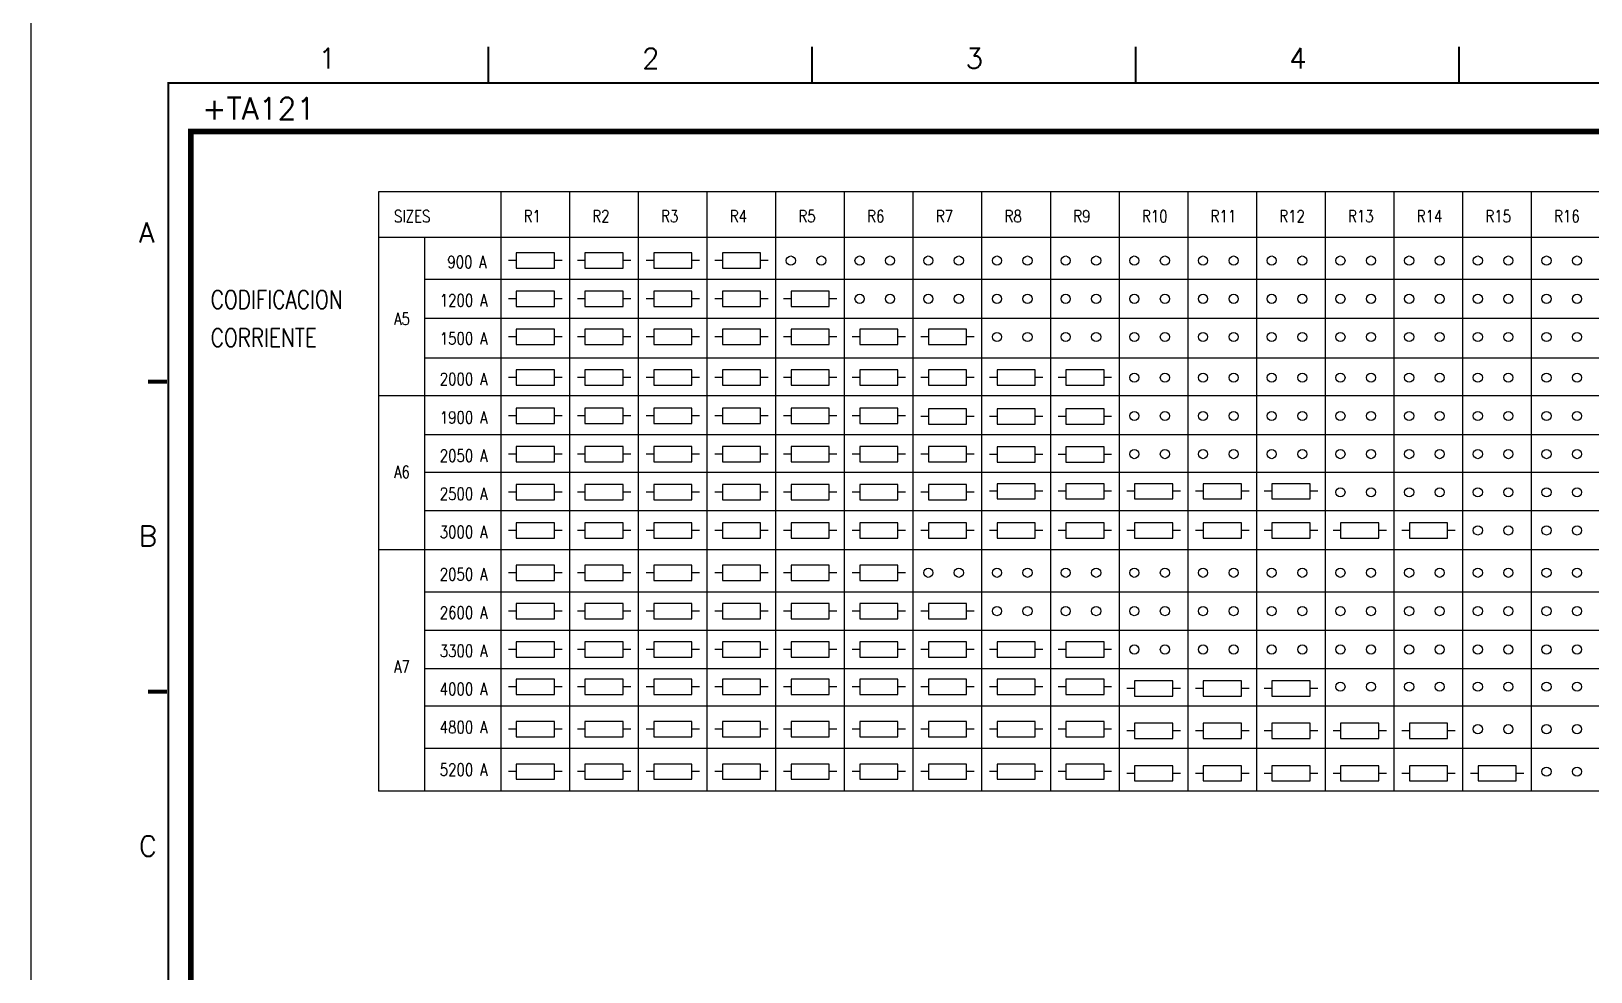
# Model space of a CAD drawing. Extents: x 3 to 423, y -4757 to 292.
# Drawn here: x 2.6 to 237.8, y -1634.2 to -1492.4 of the extents above; entities that cross this region are included whole.
import ezdxf
from ezdxf.enums import TextEntityAlignment as Align

# ---------------------------------------------------------------- set-up
doc = ezdxf.new("R2010")
doc.units = 0
doc.header["$LTSCALE"] = 10
doc.header["$MEASUREMENT"] = 0
doc.linetypes.add('DASHDOT', pattern=[1, 0.5, -0.25, 0, -0.25])
for name, color, linetype in [('1', 7, 'CONTINUOUS'), ('10', 5, 'CONTINUOUS'), ('2', 7, 'CONTINUOUS'), ('25', 3, 'CONTINUOUS'), ('35', 2, 'CONTINUOUS'), ('DIBUJO', 7, 'CONTINUOUS')]:
    doc.layers.add(name, color=color, linetype=linetype)
doc.styles.add('ABBSTYLE', font='ROMANS.SHX', dxfattribs={"width": 0.8})
doc.styles.add('ROMANS', font='romans')
doc.styles.get("Standard").update_dxf_attribs({"font": 'simplex'})

# ---------------------------------------------------------------- blocks, each defined once
blk = doc.blocks.new('newcajec')
at = {"layer": '1'}
for points in [[(47.5, 272.5, 0.3, 0.3, 0), (47.5, 277.91, 0.3, 0.3, 0)], [(95.5, 272.5, 0.3, 0.3, 0), (95.5, 277.91, 0.3, 0.3, 0)], [(143.5, 272.5, 0.3, 0.3, 0), (143.5, 277.91, 0.3, 0.3, 0)], [(191.5, 272.5, 0.3, 0.3, 0), (191.5, 277.91, 0.3, 0.3, 0)], [(-2.99, 228.23, 0.6, 0.6, 0), (-0.18, 228.23, 0.6, 0.6, 0)], [(-2.99, 182.23, 0.6, 0.6, 0), (-0.18, 182.23, 0.6, 0.6, 0)]]:
    blk.add_lwpolyline(points, format="xyseb", dxfattribs=at)
at = {"layer": '1', "const_width": 0.3}
blk.add_lwpolyline([(0, 0), (0, 272.5), (383, 272.5), (383, 0)], close=True, dxfattribs=at)
at = {"layer": '1', "style": 'ROMANS'}
for s, p in [('1', (22.29, 274.68)), ('2', (70.29, 274.68)), ('3', (118.29, 274.68)), ('4', (166.29, 274.68)), ('A', (-4.37, 248.84)), ('B', (-4.37, 203.84)), ('C', (-4.37, 157.84))]:
    blk.add_text(s, height=3, dxfattribs=at).set_placement(p)
at = {"layer": '10', "style": 'ROMANS'}
for tag, p in [('REV41', (3.5, 18.74)), ('REV43', (77.7, 18.74)), ('REV31', (3.5, 14.58)), ('REV33', (77.7, 14.58)), ('REV21', (3.5, 10.42)), ('REV23', (77.7, 10.42)), ('REV11', (3.5, 6.27)), ('REV13', (77.7, 6.27))]:
    blk.add_attdef(tag, text='', height=2.5, dxfattribs=at).set_placement(p, align=Align.MIDDLE)
for tag, p, height in [('REV42', (8, 17.49), 2.5), ('DOCUMENTTYPE', (216.43, 16.8), 2.5), ('NOTA', (305.32, 15.8), 3), ('SHEETNAME1', (100.5, 15.83), 2.5), ('DESIGNCHECK', (180.74, 14.83), 2.5), ('REV32', (8, 13.33), 2.5), ('SHEETNAME2', (100.5, 11.67), 2.5), ('OBJECT', (216.43, 12.4), 2.5), ('REV22', (8, 9.17), 2.5), ('ORDER', (305.32, 7.3), 4.5), ('SHEETNAME3', (100.5, 7.51), 2.5), ('DRAWINGCHECK', (180.53, 7.71), 2.5), ('CUSTOMER', (216.43, 8.08), 2.5), ('REV12', (8, 5.01), 2.5), ('SHEETNAME4', (100.5, 3.35), 2.5), ('DOCUMENT_ID', (305.32, 0.93), 4.4), ('USER', (180.63, 0.71), 2.5), ('DEPARTMENT', (271.93, 1.05), 2.5)]:
    blk.add_attdef(tag, p, '', height=height, dxfattribs=at)
for tag, width, p, p2 in [('REV44', 1.221199, (84.53, 17.49), (98.48, 17.49)), ('REV34', 1.221199, (84.53, 13.33), (98.48, 13.33)), ('REV24', 1.221199, (84.53, 9.17), (98.48, 9.17)), ('REV14', 1.221199, (84.53, 5.01), (98.48, 5.01)), ('CREATED2', 7.039915, (282.71, 1.05), (301.14, 1.05))]:
    blk.add_attdef(tag, text='', height=2.5, dxfattribs=dict(at, width=width)).set_placement(p, p2, align=Align.FIT)
for tag, p in [('SHEET', (382, 7.43)), ('NEXTSHEET', (382, 0.5))]:
    blk.add_attdef(tag, text='', height=2.5, dxfattribs=at).set_placement(p, align=Align.RIGHT)

msp = doc.modelspace()

# ---------------------------------------------------------------- linework, layer by layer
at = {"layer": '2', "color": 2}
for p, q in [((61.94, -1547.38), (55.03, -1547.38)), ((61.96, -1570.62), (55.03, -1570.62)), ((55.03, -1594.17), (55.03, -1606.97))]:
    msp.add_line(p, q, dxfattribs=at)
at = {"layer": '2', "color": 3, "linetype": 'DASHDOT'}
msp.add_lwpolyline([(26.71, -1507.54, 0.81, 0.81, 0), (406.52, -1507.54, 0.81, 0.81, 0), (406.52, -1748.1, 0.81, 0.81, 0), (26.71, -1748.1, 0.81, 0.81, 0), (26.71, -1507.54, 0.81, 0.81, 0)], format="xyseb", dxfattribs=at)
at = {"layer": '25', "color": 1}
for p, q in [((81.54, -1537.36), (75.78, -1537.36)), ((75.78, -1537.36), (75.78, -1539.66)), ((81.54, -1539.66), (81.54, -1537.36)), ((91.89, -1537.36), (86.14, -1537.36)), ((86.14, -1537.36), (86.14, -1539.66)), ((91.89, -1539.66), (91.89, -1537.36)), ((102.25, -1537.36), (96.5, -1537.36)), ((96.5, -1537.36), (96.5, -1539.66)), ((102.25, -1539.66), (102.25, -1537.36)), ((112.61, -1537.36), (106.86, -1537.36)), ((106.86, -1537.36), (106.86, -1539.66)), ((112.61, -1539.66), (112.61, -1537.36)), ((122.97, -1537.36), (117.22, -1537.36)), ((117.22, -1537.36), (117.22, -1539.66)), ((122.97, -1539.66), (122.97, -1537.36)), ((133.33, -1537.36), (127.58, -1537.36)), ((127.58, -1537.36), (127.58, -1539.66)), ((133.33, -1539.66), (133.33, -1537.36)), ((143.69, -1537.36), (137.94, -1537.36)), ((137.94, -1537.36), (137.94, -1539.66)), ((143.69, -1539.66), (143.69, -1537.36)), ((75.78, -1538.51), (74.63, -1538.51)), ((75.78, -1539.66), (81.54, -1539.66)), ((82.69, -1538.51), (81.54, -1538.51)), ((86.14, -1538.51), (84.99, -1538.51)), ((86.14, -1539.66), (91.89, -1539.66)), ((93.05, -1538.51), (91.89, -1538.51)), ((96.5, -1538.51), (95.35, -1538.51)), ((96.5, -1539.66), (102.25, -1539.66)), ((103.4, -1538.51), (102.25, -1538.51)), ((106.86, -1538.51), (105.71, -1538.51)), ((106.86, -1539.66), (112.61, -1539.66)), ((113.76, -1538.51), (112.61, -1538.51)), ((117.22, -1538.51), (116.07, -1538.51)), ((117.22, -1539.66), (122.97, -1539.66)), ((124.12, -1538.51), (122.97, -1538.51)), ((127.58, -1538.51), (126.43, -1538.51)), ((127.58, -1539.66), (133.33, -1539.66)), ((134.48, -1538.51), (133.33, -1538.51)), ((137.94, -1538.51), (136.78, -1538.51)), ((137.94, -1539.66), (143.69, -1539.66)), ((144.84, -1538.51), (143.69, -1538.51))]:
    msp.add_line(p, q, dxfattribs=at)
for centre in [(148.27, -1538.51), (152.87, -1538.51), (158.63, -1538.51), (163.23, -1538.51), (168.98, -1538.51), (173.59, -1538.51), (179.34, -1538.51), (183.95, -1538.51), (189.7, -1538.51), (194.31, -1538.51), (200.06, -1538.51), (204.67, -1538.51), (210.42, -1538.51), (215.02, -1538.51), (220.78, -1538.51), (225.38, -1538.51), (231.14, -1538.51), (235.74, -1538.51)]:
    msp.add_circle(centre, 0.691, dxfattribs=at)
at = {"layer": '35'}
for p, q in [((342.79, -1516.63), (55.03, -1516.63)), ((55.03, -1516.63), (55.03, -1594.17)), ((342.8, -1516.63), (55.04, -1516.63)), ((73.45, -1516.63), (73.45, -1606.97)), ((83.81, -1516.63), (83.81, -1606.97)), ((94.17, -1516.63), (94.17, -1606.97)), ((104.53, -1516.63), (104.53, -1606.97)), ((114.89, -1516.63), (114.89, -1606.97)), ((125.25, -1516.63), (125.25, -1606.97)), ((135.6, -1516.63), (135.6, -1606.97)), ((145.96, -1516.63), (145.96, -1606.97)), ((156.32, -1516.63), (156.32, -1606.97)), ((166.68, -1516.63), (166.68, -1606.97)), ((177.04, -1516.63), (177.04, -1606.97)), ((187.4, -1516.63), (187.4, -1606.97)), ((197.76, -1516.63), (197.76, -1606.97)), ((208.12, -1516.63), (208.12, -1606.97)), ((218.48, -1516.63), (218.48, -1606.97)), ((228.84, -1516.63), (228.84, -1606.97)), ((342.79, -1523.54), (55.03, -1523.54)), ((61.94, -1523.54), (61.94, -1606.97)), ((81.54, -1525.85), (75.78, -1525.85)), ((75.78, -1525.85), (75.78, -1528.15)), ((81.54, -1528.15), (81.54, -1525.85)), ((91.89, -1525.85), (86.14, -1525.85)), ((86.14, -1525.85), (86.14, -1528.15)), ((91.89, -1528.15), (91.89, -1525.85)), ((102.25, -1525.85), (96.5, -1525.85)), ((96.5, -1525.85), (96.5, -1528.15)), ((102.25, -1528.15), (102.25, -1525.85)), ((112.61, -1525.85), (106.86, -1525.85)), ((106.86, -1525.85), (106.86, -1528.15)), ((112.61, -1528.15), (112.61, -1525.85)), ((75.78, -1527), (74.63, -1527)), ((75.78, -1528.15), (81.54, -1528.15)), ((82.69, -1527), (81.54, -1527)), ((86.14, -1527), (84.99, -1527)), ((86.14, -1528.15), (91.89, -1528.15)), ((93.05, -1527), (91.89, -1527)), ((96.5, -1527), (95.35, -1527)), ((96.5, -1528.15), (102.25, -1528.15)), ((103.4, -1527), (102.25, -1527)), ((106.86, -1527), (105.71, -1527)), ((106.86, -1528.15), (112.61, -1528.15)), ((113.76, -1527), (112.61, -1527)), ((342.79, -1529.85), (61.96, -1529.85)), ((342.79, -1535.72), (61.96, -1535.72)), ((342.79, -1541.7), (61.96, -1541.7)), ((342.81, -1547.38), (61.94, -1547.38)), ((75.78, -1549.27), (75.78, -1551.57)), ((81.54, -1549.27), (75.78, -1549.27)), ((81.54, -1551.57), (81.54, -1549.27)), ((91.89, -1549.27), (86.14, -1549.27)), ((86.14, -1549.27), (86.14, -1551.57)), ((91.89, -1551.57), (91.89, -1549.27)), ((102.25, -1549.27), (96.5, -1549.27)), ((96.5, -1549.27), (96.5, -1551.57)), ((102.25, -1551.57), (102.25, -1549.27)), ((112.61, -1549.27), (106.86, -1549.27)), ((106.86, -1549.27), (106.86, -1551.57)), ((112.61, -1551.57), (112.61, -1549.27)), ((117.22, -1549.27), (117.22, -1551.57)), ((122.97, -1549.27), (117.22, -1549.27)), ((122.97, -1551.57), (122.97, -1549.27)), ((133.33, -1549.27), (127.58, -1549.27)), ((127.58, -1549.27), (127.58, -1551.57)), ((133.33, -1551.57), (133.33, -1549.27)), ((75.78, -1550.42), (74.63, -1550.42)), ((75.78, -1551.57), (81.54, -1551.57)), ((82.69, -1550.42), (81.54, -1550.42)), ((86.14, -1550.42), (84.99, -1550.42)), ((86.14, -1551.57), (91.89, -1551.57)), ((93.05, -1550.42), (91.89, -1550.42)), ((96.5, -1550.42), (95.35, -1550.42)), ((96.5, -1551.57), (102.25, -1551.57)), ((103.4, -1550.42), (102.25, -1550.42)), ((106.86, -1550.42), (105.71, -1550.42)), ((106.86, -1551.57), (112.61, -1551.57)), ((113.76, -1550.42), (112.61, -1550.42)), ((117.22, -1550.42), (116.07, -1550.42)), ((117.22, -1551.57), (122.97, -1551.57)), ((124.12, -1550.42), (122.97, -1550.42)), ((127.58, -1550.42), (126.43, -1550.42)), ((127.58, -1551.57), (133.33, -1551.57)), ((134.48, -1550.42), (133.33, -1550.42)), ((342.79, -1553.27), (61.96, -1553.27)), ((75.78, -1556.17), (74.63, -1556.17)), ((75.78, -1555.02), (75.78, -1557.33)), ((81.54, -1555.02), (75.78, -1555.02)), ((81.54, -1557.33), (81.54, -1555.02)), ((82.69, -1556.17), (81.54, -1556.17)), ((86.14, -1556.17), (84.99, -1556.17)), ((86.14, -1555.02), (86.14, -1557.33)), ((91.89, -1555.02), (86.14, -1555.02)), ((91.89, -1557.33), (91.89, -1555.02)), ((93.05, -1556.17), (91.89, -1556.17)), ((96.5, -1556.17), (95.35, -1556.17)), ((102.25, -1555.02), (96.5, -1555.02)), ((96.5, -1555.02), (96.5, -1557.33)), ((102.25, -1557.33), (102.25, -1555.02)), ((103.4, -1556.17), (102.25, -1556.17)), ((106.86, -1556.17), (105.71, -1556.17)), ((106.86, -1555.02), (106.86, -1557.33)), ((112.61, -1555.02), (106.86, -1555.02)), ((112.61, -1557.33), (112.61, -1555.02)), ((113.76, -1556.17), (112.61, -1556.17)), ((117.22, -1556.17), (116.07, -1556.17)), ((117.22, -1555.02), (117.22, -1557.33)), ((122.97, -1555.02), (117.22, -1555.02)), ((122.97, -1557.33), (122.97, -1555.02)), ((124.12, -1556.17), (122.97, -1556.17)), ((127.58, -1556.17), (126.43, -1556.17)), ((133.33, -1555.02), (127.58, -1555.02)), ((127.58, -1555.02), (127.58, -1557.33)), ((133.33, -1557.33), (133.33, -1555.02)), ((134.48, -1556.17), (133.33, -1556.17)), ((137.94, -1556.17), (136.78, -1556.17)), ((137.94, -1555.02), (137.94, -1557.33)), ((143.69, -1555.02), (137.94, -1555.02)), ((143.69, -1557.33), (143.69, -1555.02)), ((144.84, -1556.17), (143.69, -1556.17)), ((342.79, -1558.96), (61.96, -1558.96)), ((75.78, -1557.33), (81.54, -1557.33)), ((86.14, -1557.33), (91.89, -1557.33)), ((96.5, -1557.33), (102.25, -1557.33)), ((106.86, -1557.33), (112.61, -1557.33)), ((117.22, -1557.33), (122.97, -1557.33)), ((127.58, -1557.33), (133.33, -1557.33)), ((137.94, -1557.33), (143.69, -1557.33)), ((342.79, -1564.75), (61.96, -1564.75)), ((75.78, -1567.68), (74.63, -1567.68)), ((75.78, -1566.53), (75.78, -1568.84)), ((81.54, -1566.53), (75.78, -1566.53)), ((81.54, -1568.84), (81.54, -1566.53)), ((82.69, -1567.68), (81.54, -1567.68)), ((86.14, -1567.68), (84.99, -1567.68)), ((86.14, -1566.53), (86.14, -1568.84)), ((91.89, -1566.53), (86.14, -1566.53)), ((91.89, -1568.84), (91.89, -1566.53)), ((93.05, -1567.68), (91.89, -1567.68)), ((96.5, -1567.68), (95.35, -1567.68)), ((96.5, -1566.53), (96.5, -1568.84)), ((102.25, -1566.53), (96.5, -1566.53)), ((102.25, -1568.84), (102.25, -1566.53)), ((103.4, -1567.68), (102.25, -1567.68)), ((106.86, -1567.68), (105.71, -1567.68)), ((106.86, -1566.53), (106.86, -1568.84)), ((112.61, -1566.53), (106.86, -1566.53)), ((112.61, -1568.84), (112.61, -1566.53)), ((113.76, -1567.68), (112.61, -1567.68)), ((117.22, -1567.68), (116.07, -1567.68)), ((117.22, -1566.53), (117.22, -1568.84)), ((122.97, -1566.53), (117.22, -1566.53)), ((122.97, -1568.84), (122.97, -1566.53)), ((124.12, -1567.68), (122.97, -1567.68)), ((127.58, -1567.68), (126.43, -1567.68)), ((127.58, -1566.53), (127.58, -1568.84)), ((133.33, -1566.53), (127.58, -1566.53)), ((133.33, -1568.84), (133.33, -1566.53)), ((134.48, -1567.68), (133.33, -1567.68)), ((137.94, -1567.68), (136.78, -1567.68)), ((137.94, -1566.53), (137.94, -1568.84)), ((143.69, -1566.53), (137.94, -1566.53)), ((143.69, -1568.84), (143.69, -1566.53)), ((144.84, -1567.68), (143.69, -1567.68)), ((148.29, -1567.68), (147.14, -1567.68)), ((148.29, -1566.53), (148.29, -1568.84)), ((154.05, -1566.53), (148.29, -1566.53)), ((154.05, -1568.84), (154.05, -1566.53)), ((155.2, -1567.68), (154.05, -1567.68)), ((158.65, -1567.68), (157.5, -1567.68)), ((158.65, -1566.53), (158.65, -1568.84)), ((164.41, -1566.53), (158.65, -1566.53)), ((164.41, -1568.84), (164.41, -1566.53)), ((165.56, -1567.68), (164.41, -1567.68)), ((169.01, -1567.68), (167.86, -1567.68)), ((169.01, -1566.53), (169.01, -1568.83)), ((174.77, -1566.53), (169.01, -1566.53)), ((174.77, -1568.83), (174.77, -1566.53)), ((175.92, -1567.68), (174.77, -1567.68)), ((179.37, -1567.68), (178.22, -1567.68)), ((185.13, -1566.53), (179.37, -1566.53)), ((179.37, -1566.53), (179.37, -1568.83)), ((185.13, -1568.83), (185.13, -1566.53)), ((186.28, -1567.68), (185.13, -1567.68)), ((189.73, -1567.68), (188.58, -1567.68)), ((189.73, -1566.53), (189.73, -1568.83)), ((195.49, -1566.53), (189.73, -1566.53)), ((195.49, -1568.83), (195.49, -1566.53)), ((196.64, -1567.68), (195.49, -1567.68)), ((200.09, -1567.68), (198.94, -1567.68)), ((200.09, -1566.53), (200.09, -1568.83)), ((205.84, -1566.53), (200.09, -1566.53)), ((205.84, -1568.83), (205.84, -1566.53)), ((207, -1567.68), (205.84, -1567.68)), ((210.45, -1567.68), (209.3, -1567.68)), ((216.2, -1566.53), (210.45, -1566.53)), ((210.45, -1566.53), (210.45, -1568.83)), ((216.2, -1568.83), (216.2, -1566.53)), ((217.35, -1567.68), (216.2, -1567.68)), ((342.79, -1570.62), (61.96, -1570.62)), ((75.78, -1568.84), (81.54, -1568.84)), ((86.14, -1568.84), (91.89, -1568.84)), ((96.5, -1568.84), (102.25, -1568.84)), ((106.86, -1568.84), (112.61, -1568.84)), ((117.22, -1568.84), (122.97, -1568.84)), ((127.58, -1568.84), (133.33, -1568.84)), ((137.94, -1568.84), (143.69, -1568.84)), ((148.29, -1568.84), (154.05, -1568.84)), ((158.65, -1568.84), (164.41, -1568.84)), ((169.01, -1568.83), (174.77, -1568.83)), ((179.37, -1568.83), (185.13, -1568.83)), ((189.73, -1568.83), (195.49, -1568.83)), ((200.09, -1568.83), (205.84, -1568.83)), ((210.45, -1568.83), (216.2, -1568.83)), ((75.78, -1572.9), (75.78, -1575.21)), ((81.54, -1572.9), (75.78, -1572.9)), ((81.54, -1575.21), (81.54, -1572.9)), ((91.89, -1572.9), (86.14, -1572.9)), ((86.14, -1572.9), (86.14, -1575.21)), ((91.89, -1575.21), (91.89, -1572.9)), ((102.25, -1572.9), (96.5, -1572.9)), ((96.5, -1572.9), (96.5, -1575.21)), ((102.25, -1575.21), (102.25, -1572.9)), ((112.61, -1572.9), (106.86, -1572.9)), ((106.86, -1572.9), (106.86, -1575.21)), ((112.61, -1575.21), (112.61, -1572.9)), ((117.22, -1572.9), (117.22, -1575.21)), ((122.97, -1572.9), (117.22, -1572.9)), ((122.97, -1575.21), (122.97, -1572.9)), ((133.33, -1572.9), (127.58, -1572.9)), ((127.58, -1572.9), (127.58, -1575.21)), ((133.33, -1575.21), (133.33, -1572.9)), ((75.78, -1574.06), (74.63, -1574.06)), ((75.78, -1575.21), (81.54, -1575.21)), ((82.69, -1574.06), (81.54, -1574.06)), ((86.14, -1574.06), (84.99, -1574.06)), ((86.14, -1575.21), (91.89, -1575.21)), ((93.05, -1574.06), (91.89, -1574.06)), ((96.5, -1574.06), (95.35, -1574.06)), ((96.5, -1575.21), (102.25, -1575.21)), ((103.4, -1574.06), (102.25, -1574.06)), ((106.86, -1574.06), (105.71, -1574.06)), ((106.86, -1575.21), (112.61, -1575.21)), ((113.76, -1574.06), (112.61, -1574.06)), ((117.22, -1574.06), (116.07, -1574.06)), ((117.22, -1575.21), (122.97, -1575.21)), ((124.12, -1574.06), (122.97, -1574.06)), ((127.58, -1574.06), (126.43, -1574.06)), ((127.58, -1575.21), (133.33, -1575.21)), ((134.48, -1574.06), (133.33, -1574.06)), ((342.79, -1576.99), (61.96, -1576.99)), ((75.78, -1579.84), (74.63, -1579.84)), ((75.78, -1578.69), (75.78, -1580.99)), ((81.54, -1578.69), (75.78, -1578.69)), ((81.54, -1580.99), (81.54, -1578.69)), ((82.69, -1579.84), (81.54, -1579.84)), ((86.14, -1579.84), (84.99, -1579.84)), ((86.14, -1578.69), (86.14, -1580.99)), ((91.89, -1578.69), (86.14, -1578.69)), ((91.89, -1580.99), (91.89, -1578.69)), ((93.05, -1579.84), (91.89, -1579.84)), ((96.5, -1579.84), (95.35, -1579.84)), ((102.25, -1578.69), (96.5, -1578.69)), ((96.5, -1578.69), (96.5, -1580.99)), ((102.25, -1580.99), (102.25, -1578.69)), ((103.4, -1579.84), (102.25, -1579.84)), ((106.86, -1579.84), (105.71, -1579.84)), ((106.86, -1578.69), (106.86, -1580.99)), ((112.61, -1578.69), (106.86, -1578.69)), ((112.61, -1580.99), (112.61, -1578.69)), ((113.76, -1579.84), (112.61, -1579.84)), ((117.22, -1579.84), (116.07, -1579.84)), ((117.22, -1578.69), (117.22, -1580.99)), ((122.97, -1578.69), (117.22, -1578.69)), ((122.97, -1580.99), (122.97, -1578.69)), ((124.12, -1579.84), (122.97, -1579.84)), ((127.58, -1579.84), (126.43, -1579.84)), ((133.33, -1578.69), (127.58, -1578.69)), ((127.58, -1578.69), (127.58, -1580.99)), ((133.33, -1580.99), (133.33, -1578.69)), ((134.48, -1579.84), (133.33, -1579.84)), ((137.94, -1579.84), (136.78, -1579.84)), ((137.94, -1578.69), (137.94, -1580.99)), ((143.69, -1578.69), (137.94, -1578.69)), ((143.69, -1580.99), (143.69, -1578.69)), ((144.84, -1579.84), (143.69, -1579.84)), ((75.78, -1580.99), (81.54, -1580.99)), ((86.14, -1580.99), (91.89, -1580.99)), ((96.5, -1580.99), (102.25, -1580.99)), ((106.86, -1580.99), (112.61, -1580.99)), ((117.22, -1580.99), (122.97, -1580.99)), ((127.58, -1580.99), (133.33, -1580.99)), ((137.94, -1580.99), (143.69, -1580.99)), ((342.79, -1582.78), (61.96, -1582.78)), ((75.78, -1584.47), (75.78, -1586.78)), ((81.54, -1584.47), (75.78, -1584.47)), ((81.54, -1586.78), (81.54, -1584.47)), ((91.89, -1584.47), (86.14, -1584.47)), ((86.14, -1584.47), (86.14, -1586.78)), ((91.89, -1586.78), (91.89, -1584.47)), ((102.25, -1584.47), (96.5, -1584.47)), ((96.5, -1584.47), (96.5, -1586.78)), ((102.25, -1586.78), (102.25, -1584.47)), ((112.61, -1584.47), (106.86, -1584.47)), ((106.86, -1584.47), (106.86, -1586.78)), ((112.61, -1586.78), (112.61, -1584.47)), ((117.22, -1584.47), (117.22, -1586.78)), ((122.97, -1584.47), (117.22, -1584.47)), ((122.97, -1586.78), (122.97, -1584.47)), ((133.33, -1584.47), (127.58, -1584.47)), ((127.58, -1584.47), (127.58, -1586.78)), ((133.33, -1586.78), (133.33, -1584.47)), ((143.69, -1584.47), (137.94, -1584.47)), ((137.94, -1584.47), (137.94, -1586.78)), ((143.69, -1586.78), (143.69, -1584.47)), ((148.29, -1584.47), (148.29, -1586.78)), ((154.05, -1584.47), (148.29, -1584.47)), ((154.05, -1586.78), (154.05, -1584.47)), ((164.41, -1584.47), (158.65, -1584.47)), ((158.65, -1584.47), (158.65, -1586.78)), ((164.41, -1586.78), (164.41, -1584.47)), ((75.78, -1585.63), (74.63, -1585.63)), ((75.78, -1586.78), (81.54, -1586.78)), ((82.69, -1585.63), (81.54, -1585.63)), ((86.14, -1585.63), (84.99, -1585.63)), ((86.14, -1586.78), (91.89, -1586.78)), ((93.05, -1585.63), (91.89, -1585.63)), ((96.5, -1585.63), (95.35, -1585.63)), ((96.5, -1586.78), (102.25, -1586.78)), ((103.4, -1585.63), (102.25, -1585.63)), ((106.86, -1585.63), (105.71, -1585.63)), ((106.86, -1586.78), (112.61, -1586.78)), ((113.76, -1585.63), (112.61, -1585.63)), ((117.22, -1585.63), (116.07, -1585.63)), ((117.22, -1586.78), (122.97, -1586.78)), ((124.12, -1585.63), (122.97, -1585.63)), ((127.58, -1585.63), (126.43, -1585.63)), ((127.58, -1586.78), (133.33, -1586.78)), ((134.48, -1585.63), (133.33, -1585.63)), ((137.94, -1585.63), (136.78, -1585.63)), ((137.94, -1586.78), (143.69, -1586.78)), ((144.84, -1585.63), (143.69, -1585.63)), ((148.29, -1585.63), (147.14, -1585.63)), ((148.29, -1586.78), (154.05, -1586.78)), ((155.2, -1585.63), (154.05, -1585.63)), ((158.65, -1585.63), (157.5, -1585.63)), ((158.65, -1586.78), (164.41, -1586.78)), ((165.56, -1585.63), (164.41, -1585.63)), ((342.79, -1588.56), (61.96, -1588.56)), ((75.78, -1591.24), (74.63, -1591.24)), ((75.78, -1590.08), (75.78, -1592.39)), ((81.54, -1590.08), (75.78, -1590.08)), ((81.54, -1592.39), (81.54, -1590.08)), ((82.69, -1591.24), (81.54, -1591.24)), ((86.14, -1591.24), (84.99, -1591.24)), ((86.14, -1590.08), (86.14, -1592.39)), ((91.89, -1590.08), (86.14, -1590.08)), ((91.89, -1592.39), (91.89, -1590.08)), ((93.05, -1591.24), (91.89, -1591.24)), ((96.5, -1591.24), (95.35, -1591.24)), ((96.5, -1590.08), (96.5, -1592.39)), ((102.25, -1590.08), (96.5, -1590.08)), ((102.25, -1592.39), (102.25, -1590.08)), ((103.4, -1591.24), (102.25, -1591.24)), ((106.86, -1591.24), (105.71, -1591.24)), ((106.86, -1590.08), (106.86, -1592.39)), ((112.61, -1590.08), (106.86, -1590.08)), ((112.61, -1592.39), (112.61, -1590.08)), ((113.76, -1591.24), (112.61, -1591.24)), ((117.22, -1591.24), (116.07, -1591.24)), ((117.22, -1590.08), (117.22, -1592.39)), ((122.97, -1590.08), (117.22, -1590.08)), ((122.97, -1592.39), (122.97, -1590.08)), ((124.12, -1591.24), (122.97, -1591.24)), ((127.58, -1591.24), (126.43, -1591.24)), ((127.58, -1590.08), (127.58, -1592.39)), ((133.33, -1590.08), (127.58, -1590.08)), ((133.33, -1592.39), (133.33, -1590.08)), ((134.48, -1591.24), (133.33, -1591.24)), ((137.94, -1591.24), (136.78, -1591.24)), ((137.94, -1590.08), (137.94, -1592.39)), ((143.69, -1590.08), (137.94, -1590.08)), ((143.69, -1592.39), (143.69, -1590.08)), ((144.84, -1591.24), (143.69, -1591.24)), ((148.29, -1591.24), (147.14, -1591.24)), ((148.29, -1590.08), (148.29, -1592.39)), ((154.05, -1590.08), (148.29, -1590.08)), ((154.05, -1592.39), (154.05, -1590.08)), ((155.2, -1591.24), (154.05, -1591.24)), ((158.65, -1591.24), (157.5, -1591.24)), ((158.65, -1590.08), (158.65, -1592.39)), ((164.41, -1590.08), (158.65, -1590.08)), ((164.41, -1592.39), (164.41, -1590.08)), ((165.56, -1591.24), (164.41, -1591.24)), ((169.01, -1591.5), (167.86, -1591.5)), ((169.01, -1590.34), (169.01, -1592.65)), ((174.77, -1590.34), (169.01, -1590.34)), ((174.77, -1592.65), (174.77, -1590.34)), ((175.92, -1591.5), (174.77, -1591.5)), ((179.37, -1591.5), (178.22, -1591.5)), ((179.37, -1590.34), (179.37, -1592.65)), ((185.13, -1590.34), (179.37, -1590.34)), ((185.13, -1592.65), (185.13, -1590.34)), ((186.28, -1591.5), (185.13, -1591.5)), ((189.73, -1591.5), (188.58, -1591.5)), ((189.73, -1590.34), (189.73, -1592.65)), ((195.49, -1590.34), (189.73, -1590.34)), ((195.49, -1592.65), (195.49, -1590.34)), ((196.64, -1591.5), (195.49, -1591.5)), ((342.79, -1594.17), (61.96, -1594.17)), ((75.78, -1592.39), (81.54, -1592.39)), ((86.14, -1592.39), (91.89, -1592.39)), ((96.5, -1592.39), (102.25, -1592.39)), ((106.86, -1592.39), (112.61, -1592.39)), ((117.22, -1592.39), (122.97, -1592.39)), ((127.58, -1592.39), (133.33, -1592.39)), ((137.94, -1592.39), (143.69, -1592.39)), ((148.29, -1592.39), (154.05, -1592.39)), ((158.65, -1592.39), (164.41, -1592.39)), ((169.01, -1592.65), (174.77, -1592.65)), ((179.37, -1592.65), (185.13, -1592.65)), ((189.73, -1592.65), (195.49, -1592.65)), ((81.54, -1596.49), (75.78, -1596.49)), ((75.78, -1596.49), (75.78, -1598.79)), ((81.54, -1598.79), (81.54, -1596.49)), ((91.89, -1596.49), (86.14, -1596.49)), ((86.14, -1596.49), (86.14, -1598.79)), ((91.89, -1598.79), (91.89, -1596.49)), ((102.25, -1596.49), (96.5, -1596.49)), ((96.5, -1596.49), (96.5, -1598.79)), ((102.25, -1598.79), (102.25, -1596.49)), ((112.61, -1596.49), (106.86, -1596.49)), ((106.86, -1596.49), (106.86, -1598.79)), ((112.61, -1598.79), (112.61, -1596.49)), ((122.97, -1596.49), (117.22, -1596.49)), ((117.22, -1596.49), (117.22, -1598.79)), ((122.97, -1598.79), (122.97, -1596.49)), ((133.33, -1596.49), (127.58, -1596.49)), ((127.58, -1596.49), (127.58, -1598.79)), ((133.33, -1598.79), (133.33, -1596.49)), ((143.69, -1596.49), (137.94, -1596.49)), ((137.94, -1596.49), (137.94, -1598.79)), ((143.69, -1598.79), (143.69, -1596.49)), ((154.05, -1596.49), (148.29, -1596.49)), ((148.29, -1596.49), (148.29, -1598.79)), ((154.05, -1598.79), (154.05, -1596.49)), ((164.41, -1596.49), (158.65, -1596.49)), ((158.65, -1596.49), (158.65, -1598.79)), ((164.41, -1598.79), (164.41, -1596.49)), ((174.77, -1596.75), (169.01, -1596.75)), ((169.01, -1596.75), (169.01, -1599.05)), ((174.77, -1599.05), (174.77, -1596.75)), ((185.13, -1596.75), (179.37, -1596.75)), ((179.37, -1596.75), (179.37, -1599.05)), ((185.13, -1599.05), (185.13, -1596.75)), ((195.49, -1596.75), (189.73, -1596.75)), ((189.73, -1596.75), (189.73, -1599.05)), ((195.49, -1599.05), (195.49, -1596.75)), ((205.84, -1596.75), (200.09, -1596.75)), ((200.09, -1596.75), (200.09, -1599.05)), ((205.84, -1599.05), (205.84, -1596.75)), ((216.2, -1596.75), (210.45, -1596.75)), ((210.45, -1596.75), (210.45, -1599.05)), ((216.2, -1599.05), (216.2, -1596.75)), ((75.78, -1597.64), (74.63, -1597.64)), ((75.78, -1598.79), (81.54, -1598.79)), ((82.69, -1597.64), (81.54, -1597.64)), ((86.14, -1597.64), (84.99, -1597.64)), ((86.14, -1598.79), (91.89, -1598.79)), ((93.05, -1597.64), (91.89, -1597.64)), ((96.5, -1597.64), (95.35, -1597.64)), ((96.5, -1598.79), (102.25, -1598.79)), ((103.4, -1597.64), (102.25, -1597.64)), ((106.86, -1597.64), (105.71, -1597.64)), ((106.86, -1598.79), (112.61, -1598.79)), ((113.76, -1597.64), (112.61, -1597.64)), ((117.22, -1597.64), (116.07, -1597.64)), ((117.22, -1598.79), (122.97, -1598.79)), ((124.12, -1597.64), (122.97, -1597.64)), ((127.58, -1597.64), (126.43, -1597.64)), ((127.58, -1598.79), (133.33, -1598.79)), ((134.48, -1597.64), (133.33, -1597.64)), ((137.94, -1597.64), (136.78, -1597.64)), ((137.94, -1598.79), (143.69, -1598.79)), ((144.84, -1597.64), (143.69, -1597.64)), ((148.29, -1597.64), (147.14, -1597.64)), ((148.29, -1598.79), (154.05, -1598.79)), ((155.2, -1597.64), (154.05, -1597.64)), ((158.65, -1597.64), (157.5, -1597.64)), ((158.65, -1598.79), (164.41, -1598.79)), ((165.56, -1597.64), (164.41, -1597.64)), ((169.01, -1597.9), (167.86, -1597.9)), ((169.01, -1599.05), (174.77, -1599.05)), ((175.92, -1597.9), (174.77, -1597.9)), ((179.37, -1597.9), (178.22, -1597.9)), ((179.37, -1599.05), (185.13, -1599.05)), ((186.28, -1597.9), (185.13, -1597.9)), ((189.73, -1597.9), (188.58, -1597.9)), ((189.73, -1599.05), (195.49, -1599.05)), ((196.64, -1597.9), (195.49, -1597.9)), ((200.09, -1597.9), (198.94, -1597.9)), ((200.09, -1599.05), (205.84, -1599.05)), ((207, -1597.9), (205.84, -1597.9)), ((210.45, -1597.9), (209.3, -1597.9)), ((210.45, -1599.05), (216.2, -1599.05)), ((217.35, -1597.9), (216.2, -1597.9)), ((342.79, -1600.57), (61.94, -1600.57)), ((81.54, -1602.89), (75.78, -1602.89)), ((75.78, -1602.89), (75.78, -1605.19)), ((81.54, -1605.19), (81.54, -1602.89)), ((91.89, -1602.89), (86.14, -1602.89)), ((86.14, -1602.89), (86.14, -1605.19)), ((91.89, -1605.19), (91.89, -1602.89)), ((102.25, -1602.89), (96.5, -1602.89)), ((96.5, -1602.89), (96.5, -1605.19)), ((102.25, -1605.19), (102.25, -1602.89)), ((112.61, -1602.89), (106.86, -1602.89)), ((106.86, -1602.89), (106.86, -1605.19)), ((112.61, -1605.19), (112.61, -1602.89)), ((122.97, -1602.89), (117.22, -1602.89)), ((117.22, -1602.89), (117.22, -1605.19)), ((122.97, -1605.19), (122.97, -1602.89)), ((133.33, -1602.89), (127.58, -1602.89)), ((127.58, -1602.89), (127.58, -1605.19)), ((133.33, -1605.19), (133.33, -1602.89)), ((143.69, -1602.89), (137.94, -1602.89)), ((137.94, -1602.89), (137.94, -1605.19)), ((143.69, -1605.19), (143.69, -1602.89)), ((154.05, -1602.89), (148.29, -1602.89)), ((148.29, -1602.89), (148.29, -1605.19)), ((154.05, -1605.19), (154.05, -1602.89)), ((164.41, -1602.89), (158.65, -1602.89)), ((158.65, -1602.89), (158.65, -1605.19)), ((164.41, -1605.19), (164.41, -1602.89)), ((174.77, -1603.15), (169.01, -1603.15)), ((169.01, -1603.15), (169.01, -1605.45)), ((174.77, -1605.45), (174.77, -1603.15)), ((185.13, -1603.15), (179.37, -1603.15)), ((179.37, -1603.15), (179.37, -1605.45)), ((185.13, -1605.45), (185.13, -1603.15)), ((195.49, -1603.15), (189.73, -1603.15)), ((189.73, -1603.15), (189.73, -1605.45)), ((195.49, -1605.45), (195.49, -1603.15)), ((205.84, -1603.15), (200.09, -1603.15)), ((200.09, -1603.15), (200.09, -1605.45)), ((205.84, -1605.45), (205.84, -1603.15)), ((216.2, -1603.15), (210.45, -1603.15)), ((210.45, -1603.15), (210.45, -1605.45)), ((216.2, -1605.45), (216.2, -1603.15)), ((226.56, -1603.15), (220.81, -1603.15)), ((220.81, -1603.15), (220.81, -1605.45)), ((226.56, -1605.45), (226.56, -1603.15)), ((75.78, -1604.04), (74.63, -1604.04)), ((75.78, -1605.19), (81.54, -1605.19)), ((82.69, -1604.04), (81.54, -1604.04)), ((86.14, -1604.04), (84.99, -1604.04)), ((86.14, -1605.19), (91.89, -1605.19)), ((93.05, -1604.04), (91.89, -1604.04)), ((96.5, -1604.04), (95.35, -1604.04)), ((96.5, -1605.19), (102.25, -1605.19)), ((103.4, -1604.04), (102.25, -1604.04)), ((106.86, -1604.04), (105.71, -1604.04)), ((106.86, -1605.19), (112.61, -1605.19)), ((113.76, -1604.04), (112.61, -1604.04)), ((117.22, -1604.04), (116.07, -1604.04)), ((117.22, -1605.19), (122.97, -1605.19)), ((124.12, -1604.04), (122.97, -1604.04)), ((127.58, -1604.04), (126.43, -1604.04)), ((127.58, -1605.19), (133.33, -1605.19)), ((134.48, -1604.04), (133.33, -1604.04)), ((137.94, -1604.04), (136.78, -1604.04)), ((137.94, -1605.19), (143.69, -1605.19)), ((144.84, -1604.04), (143.69, -1604.04)), ((148.29, -1604.04), (147.14, -1604.04)), ((148.29, -1605.19), (154.05, -1605.19)), ((155.2, -1604.04), (154.05, -1604.04)), ((158.65, -1604.04), (157.5, -1604.04)), ((158.65, -1605.19), (164.41, -1605.19)), ((165.56, -1604.04), (164.41, -1604.04)), ((169.01, -1604.3), (167.86, -1604.3)), ((169.01, -1605.45), (174.77, -1605.45)), ((175.92, -1604.3), (174.77, -1604.3)), ((179.37, -1604.3), (178.22, -1604.3)), ((179.37, -1605.45), (185.13, -1605.45)), ((186.28, -1604.3), (185.13, -1604.3)), ((189.73, -1604.3), (188.58, -1604.3)), ((189.73, -1605.45), (195.49, -1605.45)), ((196.64, -1604.3), (195.49, -1604.3)), ((200.09, -1604.3), (198.94, -1604.3)), ((200.09, -1605.45), (205.84, -1605.45)), ((207, -1604.3), (205.84, -1604.3)), ((210.45, -1604.3), (209.3, -1604.3)), ((210.45, -1605.45), (216.2, -1605.45)), ((217.35, -1604.3), (216.2, -1604.3)), ((220.81, -1604.3), (219.66, -1604.3)), ((220.81, -1605.45), (226.56, -1605.45)), ((227.71, -1604.3), (226.56, -1604.3)), ((342.79, -1606.97), (55.03, -1606.97))]:
    msp.add_line(p, q, dxfattribs=at)
at = {"layer": '35', "color": 2}
for p, q in [((75.78, -1532.76), (74.63, -1532.76)), ((81.54, -1531.61), (75.78, -1531.61)), ((75.78, -1531.61), (75.78, -1533.91)), ((81.54, -1533.91), (81.54, -1531.61)), ((82.69, -1532.76), (81.54, -1532.76)), ((86.14, -1532.76), (84.99, -1532.76)), ((91.89, -1531.61), (86.14, -1531.61)), ((86.14, -1531.61), (86.14, -1533.91)), ((91.89, -1533.91), (91.89, -1531.61)), ((93.05, -1532.76), (91.89, -1532.76)), ((96.5, -1532.76), (95.35, -1532.76)), ((102.25, -1531.61), (96.5, -1531.61)), ((96.5, -1531.61), (96.5, -1533.91)), ((102.25, -1533.91), (102.25, -1531.61)), ((103.4, -1532.76), (102.25, -1532.76)), ((106.86, -1532.76), (105.71, -1532.76)), ((112.61, -1531.61), (106.86, -1531.61)), ((106.86, -1531.61), (106.86, -1533.91)), ((112.61, -1533.91), (112.61, -1531.61)), ((113.76, -1532.76), (112.61, -1532.76)), ((117.22, -1532.76), (116.07, -1532.76)), ((122.97, -1531.61), (117.22, -1531.61)), ((117.22, -1531.61), (117.22, -1533.91)), ((122.97, -1533.91), (122.97, -1531.61)), ((124.12, -1532.76), (122.97, -1532.76)), ((75.78, -1533.91), (81.54, -1533.91)), ((86.14, -1533.91), (91.89, -1533.91)), ((96.5, -1533.91), (102.25, -1533.91)), ((106.86, -1533.91), (112.61, -1533.91)), ((117.22, -1533.91), (122.97, -1533.91)), ((75.78, -1544.64), (74.63, -1544.64)), ((75.78, -1543.49), (75.78, -1545.79)), ((81.54, -1543.49), (75.78, -1543.49)), ((81.54, -1545.79), (81.54, -1543.49)), ((82.69, -1544.64), (81.54, -1544.64)), ((86.14, -1544.64), (84.99, -1544.64)), ((86.14, -1543.49), (86.14, -1545.79)), ((91.89, -1543.49), (86.14, -1543.49)), ((91.89, -1545.79), (91.89, -1543.49)), ((93.05, -1544.64), (91.89, -1544.64)), ((96.5, -1544.64), (95.35, -1544.64)), ((96.5, -1543.49), (96.5, -1545.79)), ((102.25, -1543.49), (96.5, -1543.49)), ((102.25, -1545.79), (102.25, -1543.49)), ((103.4, -1544.64), (102.25, -1544.64)), ((106.86, -1544.64), (105.71, -1544.64)), ((106.86, -1543.49), (106.86, -1545.79)), ((112.61, -1543.49), (106.86, -1543.49)), ((112.61, -1545.79), (112.61, -1543.49)), ((113.76, -1544.64), (112.61, -1544.64)), ((117.22, -1544.64), (116.07, -1544.64)), ((117.22, -1543.49), (117.22, -1545.79)), ((122.97, -1543.49), (117.22, -1543.49)), ((122.97, -1545.79), (122.97, -1543.49)), ((124.12, -1544.64), (122.97, -1544.64)), ((127.58, -1544.64), (126.43, -1544.64)), ((127.58, -1543.49), (127.58, -1545.79)), ((133.33, -1543.49), (127.58, -1543.49)), ((133.33, -1545.79), (133.33, -1543.49)), ((134.48, -1544.64), (133.33, -1544.64)), ((137.94, -1544.64), (136.78, -1544.64)), ((137.94, -1543.49), (137.94, -1545.79)), ((143.69, -1543.49), (137.94, -1543.49)), ((143.69, -1545.79), (143.69, -1543.49)), ((144.84, -1544.64), (143.69, -1544.64)), ((148.29, -1544.64), (147.14, -1544.64)), ((148.29, -1543.49), (148.29, -1545.79)), ((154.05, -1543.49), (148.29, -1543.49)), ((154.05, -1545.79), (154.05, -1543.49)), ((155.2, -1544.64), (154.05, -1544.64)), ((158.65, -1544.64), (157.5, -1544.64)), ((158.65, -1543.49), (158.65, -1545.79)), ((164.41, -1543.49), (158.65, -1543.49)), ((164.41, -1545.79), (164.41, -1543.49)), ((165.56, -1544.64), (164.41, -1544.64)), ((75.78, -1545.79), (81.54, -1545.79)), ((86.14, -1545.79), (91.89, -1545.79)), ((96.5, -1545.79), (102.25, -1545.79)), ((106.86, -1545.79), (112.61, -1545.79)), ((117.22, -1545.79), (122.97, -1545.79)), ((127.58, -1545.79), (133.33, -1545.79)), ((137.94, -1545.79), (143.69, -1545.79)), ((148.29, -1545.79), (154.05, -1545.79)), ((158.65, -1545.79), (164.41, -1545.79)), ((143.69, -1549.37), (137.94, -1549.37)), ((137.94, -1549.37), (137.94, -1551.67)), ((143.69, -1551.67), (143.69, -1549.37)), ((148.29, -1549.37), (148.29, -1551.67)), ((154.05, -1549.37), (148.29, -1549.37)), ((154.05, -1551.67), (154.05, -1549.37)), ((164.41, -1549.37), (158.65, -1549.37)), ((158.65, -1549.37), (158.65, -1551.67)), ((164.41, -1551.67), (164.41, -1549.37)), ((137.94, -1550.52), (136.78, -1550.52)), ((137.94, -1551.67), (143.69, -1551.67)), ((144.84, -1550.52), (143.69, -1550.52)), ((148.29, -1550.52), (147.14, -1550.52)), ((148.29, -1551.67), (154.05, -1551.67)), ((155.2, -1550.52), (154.05, -1550.52)), ((158.65, -1550.52), (157.5, -1550.52)), ((158.65, -1551.67), (164.41, -1551.67)), ((165.56, -1550.52), (164.41, -1550.52)), ((148.29, -1556.22), (147.14, -1556.22)), ((148.29, -1555.07), (148.29, -1557.37)), ((154.05, -1555.07), (148.29, -1555.07)), ((154.05, -1557.37), (154.05, -1555.07)), ((155.2, -1556.22), (154.05, -1556.22)), ((158.65, -1556.22), (157.5, -1556.22)), ((164.41, -1555.07), (158.65, -1555.07)), ((158.65, -1555.07), (158.65, -1557.37)), ((164.41, -1557.37), (164.41, -1555.07)), ((165.56, -1556.22), (164.41, -1556.22)), ((148.29, -1557.37), (154.05, -1557.37)), ((158.65, -1557.37), (164.41, -1557.37)), ((75.78, -1560.78), (75.78, -1563.08)), ((81.54, -1560.78), (75.78, -1560.78)), ((81.54, -1563.08), (81.54, -1560.78)), ((91.89, -1560.78), (86.14, -1560.78)), ((86.14, -1560.78), (86.14, -1563.08)), ((91.89, -1563.08), (91.89, -1560.78)), ((102.25, -1560.78), (96.5, -1560.78)), ((96.5, -1560.78), (96.5, -1563.08)), ((102.25, -1563.08), (102.25, -1560.78)), ((112.61, -1560.78), (106.86, -1560.78)), ((106.86, -1560.78), (106.86, -1563.08)), ((112.61, -1563.08), (112.61, -1560.78)), ((117.22, -1560.78), (117.22, -1563.08)), ((122.97, -1560.78), (117.22, -1560.78)), ((122.97, -1563.08), (122.97, -1560.78)), ((133.33, -1560.78), (127.58, -1560.78)), ((127.58, -1560.78), (127.58, -1563.08)), ((133.33, -1563.08), (133.33, -1560.78)), ((143.69, -1560.78), (137.94, -1560.78)), ((137.94, -1560.78), (137.94, -1563.08)), ((143.69, -1563.08), (143.69, -1560.78)), ((148.29, -1560.63), (148.29, -1562.93)), ((154.05, -1560.63), (148.29, -1560.63)), ((154.05, -1562.93), (154.05, -1560.63)), ((164.41, -1560.63), (158.65, -1560.63)), ((158.65, -1560.63), (158.65, -1562.93)), ((164.41, -1562.93), (164.41, -1560.63)), ((174.77, -1560.63), (169.01, -1560.63)), ((169.01, -1560.63), (169.01, -1562.93)), ((174.77, -1562.93), (174.77, -1560.63)), ((185.13, -1560.63), (179.37, -1560.63)), ((179.37, -1560.63), (179.37, -1562.93)), ((185.13, -1562.93), (185.13, -1560.63)), ((189.73, -1560.63), (189.73, -1562.93)), ((195.49, -1560.63), (189.73, -1560.63)), ((195.49, -1562.93), (195.49, -1560.63)), ((75.78, -1561.93), (74.63, -1561.93)), ((75.78, -1563.08), (81.54, -1563.08)), ((82.69, -1561.93), (81.54, -1561.93)), ((86.14, -1561.93), (84.99, -1561.93)), ((86.14, -1563.08), (91.89, -1563.08)), ((93.05, -1561.93), (91.89, -1561.93)), ((96.5, -1561.93), (95.35, -1561.93)), ((96.5, -1563.08), (102.25, -1563.08)), ((103.4, -1561.93), (102.25, -1561.93)), ((106.86, -1561.93), (105.71, -1561.93)), ((106.86, -1563.08), (112.61, -1563.08)), ((113.76, -1561.93), (112.61, -1561.93)), ((117.22, -1561.93), (116.07, -1561.93)), ((117.22, -1563.08), (122.97, -1563.08)), ((124.12, -1561.93), (122.97, -1561.93)), ((127.58, -1561.93), (126.43, -1561.93)), ((127.58, -1563.08), (133.33, -1563.08)), ((134.48, -1561.93), (133.33, -1561.93)), ((137.94, -1561.93), (136.78, -1561.93)), ((137.94, -1563.08), (143.69, -1563.08)), ((144.84, -1561.93), (143.69, -1561.93)), ((148.29, -1561.78), (147.14, -1561.78)), ((148.29, -1562.93), (154.05, -1562.93)), ((155.2, -1561.78), (154.05, -1561.78)), ((158.65, -1561.78), (157.5, -1561.78)), ((158.65, -1562.93), (164.41, -1562.93)), ((165.56, -1561.78), (164.41, -1561.78)), ((169.01, -1561.78), (167.86, -1561.78)), ((169.01, -1562.93), (174.77, -1562.93)), ((175.92, -1561.78), (174.77, -1561.78)), ((179.37, -1561.78), (178.22, -1561.78)), ((179.37, -1562.93), (185.13, -1562.93)), ((186.28, -1561.78), (185.13, -1561.78)), ((189.73, -1561.78), (188.58, -1561.78)), ((189.73, -1562.93), (195.49, -1562.93)), ((196.64, -1561.78), (195.49, -1561.78))]:
    msp.add_line(p, q, dxfattribs=at)
at = {"layer": '35'}
for centre in [(117.19, -1527), (121.79, -1527), (127.55, -1527), (132.15, -1527), (137.91, -1527), (142.51, -1527), (148.27, -1527), (152.87, -1527), (158.63, -1527), (163.23, -1527), (168.98, -1527), (173.59, -1527), (179.34, -1527), (183.95, -1527), (189.7, -1527), (194.31, -1527), (200.06, -1527), (204.67, -1527), (210.42, -1527), (215.02, -1527), (220.78, -1527), (225.38, -1527), (231.14, -1527), (235.74, -1527), (168.98, -1550.42), (173.59, -1550.42), (179.34, -1550.42), (183.95, -1550.42), (189.7, -1550.42), (194.31, -1550.42), (200.06, -1550.42), (204.67, -1550.42), (210.42, -1550.42), (215.02, -1550.42), (220.78, -1550.42), (225.38, -1550.42), (231.14, -1550.42), (235.74, -1550.42), (168.98, -1556.17), (173.59, -1556.17), (179.34, -1556.17), (183.95, -1556.17), (189.7, -1556.17), (194.31, -1556.17), (200.06, -1556.17), (204.67, -1556.17), (210.42, -1556.17), (215.02, -1556.17), (220.78, -1556.17), (225.38, -1556.17), (231.14, -1556.17), (235.74, -1556.17), (220.78, -1567.68), (225.38, -1567.68), (231.14, -1567.68), (235.74, -1567.68), (137.91, -1574.06), (142.51, -1574.06), (148.27, -1574.06), (152.87, -1574.06), (158.63, -1574.06), (163.23, -1574.06), (168.98, -1574.06), (173.59, -1574.06), (179.34, -1574.06), (183.95, -1574.06), (189.7, -1574.06), (194.31, -1574.06), (200.06, -1574.06), (204.67, -1574.06), (210.42, -1574.06), (215.02, -1574.06), (220.78, -1574.06), (225.38, -1574.06), (231.14, -1574.06), (235.74, -1574.06), (148.27, -1579.84), (152.87, -1579.84), (158.63, -1579.84), (163.23, -1579.84), (168.98, -1579.84), (173.59, -1579.84), (179.34, -1579.84), (183.95, -1579.84), (189.7, -1579.84), (194.31, -1579.84), (200.06, -1579.84), (204.67, -1579.84), (210.42, -1579.84), (215.02, -1579.84), (220.78, -1579.84), (225.38, -1579.84), (231.14, -1579.84), (235.74, -1579.84), (168.98, -1585.63), (173.59, -1585.63), (179.34, -1585.63), (183.95, -1585.63), (189.7, -1585.63), (194.31, -1585.63), (200.06, -1585.63), (204.67, -1585.63), (210.42, -1585.63), (215.02, -1585.63), (220.78, -1585.63), (225.38, -1585.63), (231.14, -1585.63), (235.74, -1585.63), (200.06, -1591.24), (204.67, -1591.24), (210.42, -1591.24), (215.02, -1591.24), (220.78, -1591.24), (225.38, -1591.24), (231.14, -1591.24), (235.74, -1591.24), (220.78, -1597.64), (225.38, -1597.64), (231.14, -1597.64), (235.74, -1597.64), (231.14, -1604.04), (235.74, -1604.04)]:
    msp.add_circle(centre, 0.691, dxfattribs=at)
at = {"layer": '35', "color": 2}
for centre in [(127.55, -1532.76), (132.15, -1532.76), (137.91, -1532.76), (142.51, -1532.76), (148.27, -1532.76), (152.87, -1532.76), (158.63, -1532.76), (163.23, -1532.76), (168.98, -1532.76), (173.59, -1532.76), (179.34, -1532.76), (183.95, -1532.76), (189.7, -1532.76), (194.31, -1532.76), (200.06, -1532.76), (204.67, -1532.76), (210.42, -1532.76), (215.02, -1532.76), (220.78, -1532.76), (225.38, -1532.76), (231.14, -1532.76), (235.74, -1532.76), (168.98, -1544.64), (173.59, -1544.64), (179.34, -1544.64), (183.95, -1544.64), (189.7, -1544.64), (194.31, -1544.64), (200.06, -1544.64), (204.67, -1544.64), (210.42, -1544.64), (215.02, -1544.64), (220.78, -1544.64), (225.38, -1544.64), (231.14, -1544.64), (235.74, -1544.64), (200.06, -1561.93), (204.67, -1561.93), (210.42, -1561.93), (215.02, -1561.93), (220.78, -1561.93), (225.38, -1561.93), (231.14, -1561.93), (235.74, -1561.93)]:
    msp.add_circle(centre, 0.691, dxfattribs=at)
at = {"layer": 'DIBUJO'}
msp.add_lwpolyline([(2.63, -1490.25), (422.63, -1490.25), (422.63, -1787.25), (2.63, -1787.25), (2.63, -1490.25)], dxfattribs=at)

# ---------------------------------------------------------------- block references
at = {"layer": '2', "color": 7, "xscale": 1.016442892079945, "yscale": 1.016442892079945, "zscale": 1.016442892079945}
msp.add_blockref('newcajec', (23.31, -1777.23), dxfattribs=at)

# ---------------------------------------------------------------- texts
at = {"layer": '2', "color": 6}
msp.add_text('+TA121', height=3.315, dxfattribs=at).set_placement((28.42, -1505.75))
at = {"layer": '25', "style": 'ABBSTYLE', "width": 0.8}
for s, height, p in [('SIZES', 1.842, (57.34, -1521.23)), ('R1', 1.842, (76.9, -1521.23)), ('R2', 1.842, (87.26, -1521.23)), ('R3', 1.842, (97.62, -1521.23)), ('R4', 1.842, (107.98, -1521.23)), ('R5', 1.842, (118.34, -1521.23)), ('R6', 1.842, (128.7, -1521.23)), ('R7', 1.842, (139.06, -1521.23)), ('R8', 1.842, (149.42, -1521.23)), ('R9', 1.842, (159.78, -1521.23)), ('R10', 1.842, (170.14, -1521.23)), ('R11', 1.842, (180.49, -1521.23)), ('R12', 1.842, (190.85, -1521.23)), ('R13', 1.842, (201.21, -1521.23)), ('R14', 1.842, (211.57, -1521.23)), ('R15', 1.842, (221.93, -1521.23)), ('R16', 1.842, (232.29, -1521.23)), ('900 A', 1.842, (65.39, -1528.15)), ('CODIFICACION', 2.7624, (29.71, -1534.25)), ('A5', 1.842, (57.34, -1536.7)), ('CORRIENTE', 2.762, (29.71, -1540)), ('1900 A', 1.842, (64.24, -1551.57)), ('2050 A', 1.842, (64.24, -1557.33)), ('A6', 1.842, (57.34, -1559.78)), ('3000 A', 1.842, (64.24, -1568.84)), ('2050 A', 1.842, (64.24, -1575.21)), ('2600 A', 1.842, (64.24, -1580.99)), ('3300 A', 1.842, (64.24, -1586.75)), ('A7', 1.842, (57.34, -1589.14)), ('4000 A', 1.842, (64.24, -1592.5)), ('4800 A', 1.842, (64.24, -1598.26)), ('5200 A', 1.842, (64.24, -1604.66))]:
    msp.add_text(s, height=height, dxfattribs=at).set_placement(p)
at = {"layer": '25', "color": 3, "style": 'ABBSTYLE', "width": 0.8}
for s, p in [('1200 A', (64.24, -1533.91)), ('2000 A', (64.24, -1545.79)), ('2500 A', (64.24, -1563.08))]:
    msp.add_text(s, height=1.842, dxfattribs=at).set_placement(p)
at = {"layer": '25', "color": 1, "style": 'ABBSTYLE', "width": 0.8}
msp.add_text('1500 A', height=1.842, dxfattribs=at).set_placement((64.24, -1539.66))

doc.saveas('drawing.dxf')
